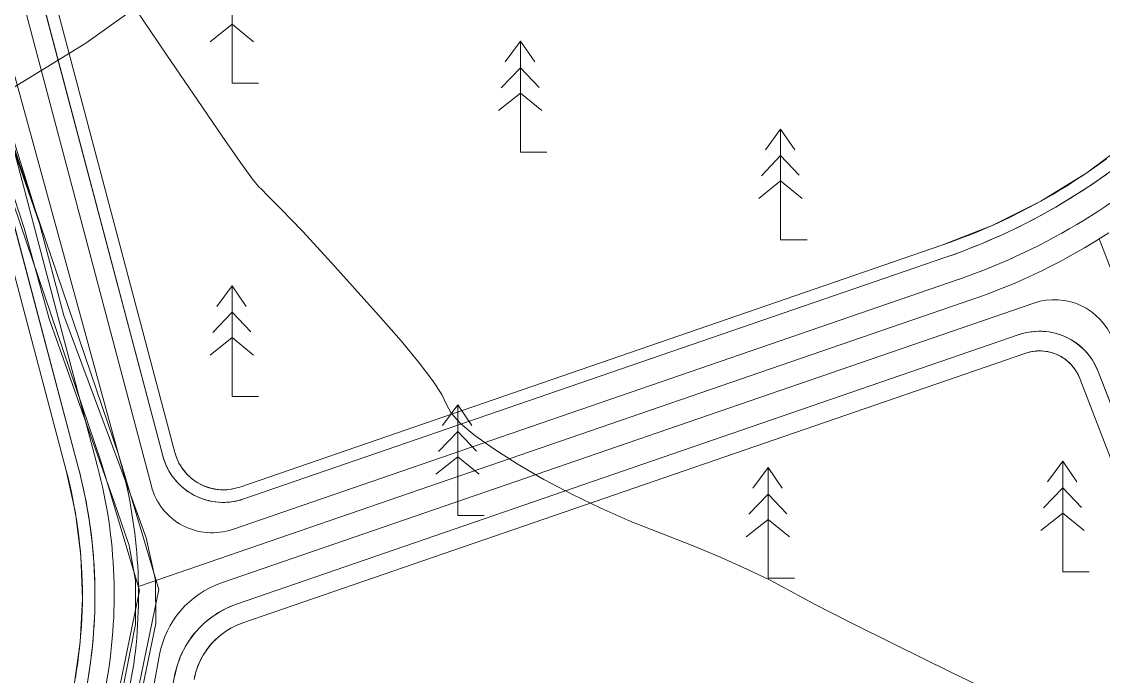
# Model space of a CAD drawing. Header units: metres. Extents: x 533049 to 537618, y 1849954 to 1852676.
# Drawn here: x 534639.9 to 534812.5, y 1851026.8 to 1851131.2 of the extents above; entities that cross this region are included whole.
import ezdxf

# ---------------------------------------------------------------- set-up
doc = ezdxf.new("R2010")
doc.units = ezdxf.units.M
doc.header["$LTSCALE"] = 2
for name, color, linetype, lineweight in [('13', 7, 'Continuous', 13), ('31', 7, 'Continuous', 13), ('50', 7, 'Continuous', 13), ('54', 7, 'Continuous', 13), ('55', 7, 'Continuous', 13), ('57', 7, 'Continuous', 13), ('60', 7, 'Continuous', 13)]:
    doc.layers.add(name, color=color, linetype=linetype, lineweight=lineweight)

msp = doc.modelspace()

# ---------------------------------------------------------------- linework, layer by layer
at = {"layer": '13'}
for p, q in [((534629.05, 1851158.21), (534656.29, 1851058.88)), ((534811.83, 1851096.55), (535051.61, 1850474.15))]:
    msp.add_line(p, q, dxfattribs=at)
for points in [[(534813.37, 1851097.53), (534812.08, 1851096.71), (534810.79, 1851095.91), (534809.48, 1851095.13), (534808.16, 1851094.37), (534806.83, 1851093.63), (534805.49, 1851092.91), (534804.13, 1851092.22), (534802.77, 1851091.54), (534801.4, 1851090.88), (534800.02, 1851090.25), (534798.62, 1851089.63), (534797.22, 1851089.04), (534795.81, 1851088.47), (534794.39, 1851087.92), (534792.96, 1851087.39), (534791.53, 1851086.88), (534658.57, 1851041.09)], [(534656.29, 1851058.88), (534656.53, 1851057.86), (534656.76, 1851056.84), (534656.97, 1851055.81), (534657.18, 1851054.78), (534657.36, 1851053.75), (534657.54, 1851052.72), (534657.7, 1851051.68), (534657.85, 1851050.64), (534657.98, 1851049.6), (534658.11, 1851048.56), (534658.21, 1851047.52), (534658.31, 1851046.48), (534658.39, 1851045.43), (534658.46, 1851044.38), (534658.51, 1851043.34), (534658.55, 1851042.29), (534658.58, 1851041.24), (534658.59, 1851040.19), (534658.59, 1851039.14), (534658.57, 1851038.09), (534658.55, 1851037.05), (534658.5, 1851036), (534658.45, 1851034.95), (534658.38, 1851033.9), (534658.3, 1851032.86), (534658.2, 1851031.81), (534658.09, 1851030.77), (534657.97, 1851029.73), (534657.83, 1851028.69), (534655.42, 1851015.74)]]:
    msp.add_lwpolyline(points, dxfattribs=at)
at = {"layer": '31'}
for points in [[(534789.51, 1851096.55), (534788.12, 1851096.03), (534786.71, 1851095.54), (534674.73, 1851056.96), (534674.29, 1851056.83), (534673.85, 1851056.72), (534673.41, 1851056.63), (534672.96, 1851056.57), (534672.51, 1851056.54), (534672.05, 1851056.53), (534671.6, 1851056.55), (534671.15, 1851056.59), (534670.7, 1851056.66), (534670.26, 1851056.75), (534669.82, 1851056.87), (534669.39, 1851057.01), (534668.97, 1851057.18), (534668.56, 1851057.37), (534668.16, 1851057.58), (534667.77, 1851057.82), (534667.4, 1851058.07), (534667.04, 1851058.35), (534666.7, 1851058.65), (534666.37, 1851058.97), (534666.07, 1851059.3), (534665.78, 1851059.65), (534665.51, 1851060.02), (534665.27, 1851060.4), (534665.04, 1851060.8), (534664.84, 1851061.2), (534664.67, 1851061.62), (534664.52, 1851062.05), (534664.39, 1851062.48), (534642.55, 1851145.04)], [(534816.78, 1851112.29), (534809.85, 1851107.12), (534802.49, 1851102.58), (534794.75, 1851098.71), (534786.71, 1851095.54), (534674.73, 1851056.96), (534674.06, 1851056.77), (534673.39, 1851056.63), (534672.7, 1851056.55), (534672.01, 1851056.53), (534671.32, 1851056.57), (534670.63, 1851056.67), (534669.96, 1851056.83), (534669.3, 1851057.04), (534668.66, 1851057.31), (534668.05, 1851057.64), (534667.47, 1851058.02), (534666.93, 1851058.44), (534666.42, 1851058.91), (534665.96, 1851059.43), (534665.54, 1851059.98), (534665.17, 1851060.57), (534664.85, 1851061.18), (534664.59, 1851061.82), (534664.39, 1851062.48), (534642.55, 1851145.04)], [(534414.4, 1851079.64), (534453.35, 1851107.9), (534466.21, 1851084.34), (534479.08, 1851089.44), (534500.29, 1851096.34), (534509.65, 1851102.85), (534514.9, 1851108.1), (534519.28, 1851123.63), (534528.12, 1851133.22), (534536.14, 1851135.77), (534548.92, 1851136.9), (534561.44, 1851131.58), (534575.28, 1851123.67), (534596.68, 1851113.16), (534609.68, 1851111.62), (534621.49, 1851091.15), (534637.56, 1851095.46), (534647.04, 1851059.62), (534648.51, 1851052.87), (534649.38, 1851046.02), (534649.63, 1851039.12), (534649.28, 1851032.22), (534648.31, 1851025.38)], [(534813.01, 1851109.36), (534811.81, 1851108.48), (534810.59, 1851107.63), (534809.35, 1851106.79), (534808.11, 1851105.97), (534806.85, 1851105.16), (534805.58, 1851104.38), (534804.3, 1851103.62), (534803.01, 1851102.87), (534801.7, 1851102.15), (534800.39, 1851101.45), (534799.06, 1851100.76), (534797.73, 1851100.1), (534796.38, 1851099.46), (534795.03, 1851098.83), (534793.66, 1851098.23), (534792.29, 1851097.65), (534790.91, 1851097.09), (534789.51, 1851096.55)], [(534637.56, 1851095.46), (534647.04, 1851059.62), (534647.34, 1851058.47), (534647.62, 1851057.31), (534647.88, 1851056.15), (534648.12, 1851054.98), (534648.34, 1851053.81), (534648.55, 1851052.64), (534648.74, 1851051.46), (534648.91, 1851050.28), (534649.06, 1851049.1), (534649.2, 1851047.92), (534649.32, 1851046.73), (534649.41, 1851045.54), (534649.49, 1851044.36), (534649.56, 1851043.17), (534649.6, 1851041.98), (534649.63, 1851040.78), (534649.64, 1851039.59), (534649.63, 1851038.4), (534649.6, 1851037.21), (534649.55, 1851036.02), (534649.48, 1851034.83), (534649.4, 1851033.64), (534649.3, 1851032.46), (534649.18, 1851031.27), (534649.04, 1851030.09), (534648.89, 1851028.91), (534648.71, 1851027.73), (534648.52, 1851026.55)]]:
    msp.add_lwpolyline(points, dxfattribs=at)
at = {"layer": '50'}
for points in [[(534667.44, 1851026.25), (534667.67, 1851027.27), (534667.99, 1851028.26), (534668.4, 1851029.22), (534668.9, 1851030.14), (534669.47, 1851031.01), (534670.11, 1851031.83), (534670.83, 1851032.6), (534671.61, 1851033.29), (534672.44, 1851033.91), (534673.33, 1851034.46), (534674.27, 1851034.93), (534675.24, 1851035.31), (534800.1, 1851078.32), (534800.66, 1851078.48), (534801.23, 1851078.6), (534801.81, 1851078.67), (534802.4, 1851078.69), (534802.98, 1851078.66), (534803.56, 1851078.58), (534804.13, 1851078.45), (534804.69, 1851078.27), (534805.23, 1851078.05), (534805.75, 1851077.78), (534806.24, 1851077.47), (534806.71, 1851077.12), (534807.14, 1851076.72), (534807.54, 1851076.3), (534807.9, 1851075.84), (534808.22, 1851075.35), (534808.5, 1851074.83), (534808.73, 1851074.3), (534882.36, 1850883.19)], [(534675.24, 1851035.31), (534800.1, 1851078.32), (534800.44, 1851078.43), (534800.8, 1851078.52), (534801.15, 1851078.59), (534801.51, 1851078.64), (534801.87, 1851078.68), (534802.23, 1851078.69), (534802.6, 1851078.69), (534802.96, 1851078.66), (534803.32, 1851078.62), (534803.68, 1851078.56), (534804.03, 1851078.48), (534804.38, 1851078.38), (534804.72, 1851078.26), (534805.06, 1851078.13), (534805.39, 1851077.97), (534805.71, 1851077.8), (534806.02, 1851077.61), (534806.32, 1851077.41), (534806.61, 1851077.19), (534806.89, 1851076.96), (534807.15, 1851076.71), (534807.41, 1851076.45), (534807.64, 1851076.17), (534807.87, 1851075.89), (534808.07, 1851075.59), (534808.26, 1851075.28), (534808.44, 1851074.96), (534808.59, 1851074.63), (534808.73, 1851074.3), (534882.36, 1850883.19)], [(534667.52, 1851026.67), (534667.63, 1851027.09), (534667.74, 1851027.51), (534667.87, 1851027.92), (534668.02, 1851028.33), (534668.18, 1851028.73), (534668.36, 1851029.12), (534668.55, 1851029.51), (534668.75, 1851029.89), (534668.97, 1851030.26), (534669.2, 1851030.63), (534669.45, 1851030.98), (534669.7, 1851031.33), (534669.97, 1851031.67), (534670.25, 1851032), (534670.55, 1851032.31), (534670.85, 1851032.62), (534671.17, 1851032.91), (534671.5, 1851033.2), (534671.83, 1851033.47), (534672.18, 1851033.73), (534672.53, 1851033.97), (534672.9, 1851034.21), (534673.27, 1851034.43), (534673.65, 1851034.63), (534674.04, 1851034.82), (534674.43, 1851035), (534674.83, 1851035.16), (534675.24, 1851035.31)]]:
    msp.add_lwpolyline(points, dxfattribs=at)
at = {"layer": '54'}
for p, q in [((534636.79, 1851147.25), (534660.64, 1851057.11)), ((534629.77, 1851144.48), (534652.05, 1851060.25)), ((534789.51, 1851090.16), (534673.56, 1851050.22)), ((534801.42, 1851086.32), (534671.8, 1851041.68)), ((534661.94, 1851030.24), (534659.1, 1851015.05))]:
    msp.add_line(p, q, dxfattribs=at)
for centre, radius, start, end in [((534756.95, 1851184.7), 100, 289.006, 314.2951), ((534804.68, 1851076.87), 10, 21.0693, 109.006), ((534574.71, 1851039.79), 80, 349.439, 14.8155), ((534670.31, 1851059.67), 10, 194.8155, 289.006), ((534676.69, 1851027.49), 15, 109.006, 169.439)]:
    msp.add_arc(centre, radius, start, end, dxfattribs=at)
at = {"layer": '55'}
for p, q in [((534640.62, 1851144.53), (534662.45, 1851061.97)), ((534627.83, 1851140.07), (534648.98, 1851060.13)), ((534787.36, 1851093.65), (534675.38, 1851055.07)), ((534799.08, 1851081.29), (534674.22, 1851038.28)), ((534885.29, 1850884.32), (534811.66, 1851075.43)), ((534664.35, 1851026.85), (534662.05, 1851014.5))]:
    msp.add_line(p, q, dxfattribs=at)
for points in [[(534674.22, 1851038.28), (534799.08, 1851081.29), (534799.58, 1851081.45), (534800.09, 1851081.58), (534800.61, 1851081.68), (534801.13, 1851081.76), (534801.66, 1851081.81), (534802.19, 1851081.83), (534802.72, 1851081.82), (534803.25, 1851081.79), (534803.77, 1851081.73), (534804.29, 1851081.64), (534804.81, 1851081.52), (534805.32, 1851081.37), (534805.82, 1851081.2), (534806.31, 1851081.01), (534806.79, 1851080.78), (534807.26, 1851080.53), (534807.71, 1851080.26), (534808.15, 1851079.97), (534808.57, 1851079.65), (534808.98, 1851079.3), (534809.36, 1851078.94), (534809.73, 1851078.56), (534810.07, 1851078.16), (534810.4, 1851077.74), (534810.7, 1851077.31), (534810.98, 1851076.86), (534811.23, 1851076.39), (534811.46, 1851075.92), (534811.66, 1851075.43), (534885.29, 1850884.32)], [(534664.22, 1851026.16), (534664.35, 1851026.85), (534664.46, 1851027.38), (534664.59, 1851027.91), (534664.74, 1851028.44), (534664.91, 1851028.95), (534665.1, 1851029.47), (534665.3, 1851029.97), (534665.52, 1851030.47), (534665.76, 1851030.96), (534666.02, 1851031.44), (534666.3, 1851031.91), (534666.59, 1851032.37), (534666.9, 1851032.82), (534667.22, 1851033.26), (534667.57, 1851033.69), (534667.92, 1851034.1), (534668.29, 1851034.5), (534668.68, 1851034.88), (534669.08, 1851035.26), (534669.49, 1851035.61), (534669.92, 1851035.96), (534670.35, 1851036.28), (534670.8, 1851036.59), (534671.26, 1851036.89), (534671.73, 1851037.16), (534672.21, 1851037.42), (534672.7, 1851037.66), (534673.2, 1851037.89), (534673.7, 1851038.09), (534674.22, 1851038.28)]]:
    msp.add_lwpolyline(points, dxfattribs=at)
for centre, radius, start, end in [((534754.8, 1851188.19), 100, 289.006, 314.2951), ((534802.33, 1851071.83), 10, 21.0693, 109.006), ((534672.12, 1851064.52), 10, 194.8155, 289.006), ((534571.64, 1851039.67), 80, 349.439, 14.8155), ((534679.1, 1851024.09), 15, 109.006, 169.439)]:
    msp.add_arc(centre, radius, start, end, dxfattribs=at)
at = {"layer": '57'}
for p, q in [((534673.51, 1851139.09), (534673.51, 1851121.42)), ((534670.03, 1851128.03), (534673.51, 1851130.81)), ((534676.92, 1851128.03), (534673.51, 1851130.81)), ((534719.51, 1851128.09), (534719.51, 1851110.42)), ((534716.45, 1851120.65), (534719.51, 1851123.85)), ((534722.49, 1851120.72), (534719.51, 1851123.85)), ((534673.51, 1851121.42), (534677.72, 1851121.42)), ((534716.03, 1851117.03), (534719.51, 1851119.81)), ((534722.92, 1851117.03), (534719.51, 1851119.81)), ((534761.01, 1851114.09), (534761.01, 1851096.42)), ((534719.51, 1851110.42), (534723.72, 1851110.42)), ((534757.95, 1851106.65), (534761.01, 1851109.85)), ((534763.99, 1851106.72), (534761.01, 1851109.85)), ((534757.53, 1851103.03), (534761.01, 1851105.81)), ((534764.42, 1851103.03), (534761.01, 1851105.81)), ((534761.01, 1851096.42), (534765.22, 1851096.42)), ((534673.51, 1851089.09), (534673.51, 1851071.42)), ((534670.45, 1851081.65), (534673.51, 1851084.85)), ((534676.49, 1851081.72), (534673.51, 1851084.85)), ((534670.03, 1851078.03), (534673.51, 1851080.81)), ((534676.92, 1851078.03), (534673.51, 1851080.81)), ((534673.51, 1851071.42), (534677.72, 1851071.42)), ((534709.51, 1851070.09), (534709.51, 1851052.42)), ((534706.45, 1851062.65), (534709.51, 1851065.85)), ((534712.49, 1851062.72), (534709.51, 1851065.85)), ((534706.03, 1851059.03), (534709.51, 1851061.81)), ((534712.92, 1851059.03), (534709.51, 1851061.81)), ((534806.01, 1851061.09), (534806.01, 1851043.42)), ((534759.01, 1851060.09), (534759.01, 1851042.42)), ((534755.95, 1851052.65), (534759.01, 1851055.85)), ((534761.99, 1851052.72), (534759.01, 1851055.85)), ((534802.95, 1851053.65), (534806.01, 1851056.85)), ((534808.99, 1851053.72), (534806.01, 1851056.85)), ((534709.51, 1851052.42), (534713.72, 1851052.42)), ((534802.53, 1851050.03), (534806.01, 1851052.81)), ((534809.42, 1851050.03), (534806.01, 1851052.81)), ((534755.53, 1851049.03), (534759.01, 1851051.81)), ((534762.42, 1851049.03), (534759.01, 1851051.81)), ((534759.01, 1851042.42), (534763.22, 1851042.42)), ((534806.01, 1851043.42), (534810.22, 1851043.42))]:
    msp.add_line(p, q, dxfattribs=at)
for points in [[(534657.12, 1851014.69), (534661.35, 1851035.21), (534661.32, 1851042.1), (534659.83, 1851048.87), (534657.29, 1851055.79), (534646.66, 1851084.32), (534642.81, 1851099.04), (534635.8, 1851119.05), (534628.5, 1851137.65), (534623.79, 1851149.63), (534636.97, 1851156.73), (534650.14, 1851163.83), (534675.58, 1851180.62), (534680.97, 1851184.18), (534704.21, 1851201.88), (534732.31, 1851223.29), (534760.42, 1851244.7), (534784.6, 1851258.29), (534799.93, 1851258.77), (534813.95, 1851259.54)], [(534818.27, 1851170.87), (534804.66, 1851204.48), (534793.84, 1851209.12), (534783.89, 1851211.87), (534768.46, 1851211.87), (534757.83, 1851209.12), (534748.78, 1851202.34), (534730.9, 1851187.5), (534719.12, 1851177.9), (534701.24, 1851163.93), (534681.18, 1851149.96), (534650.16, 1851127.77), (534636.09, 1851119.19), (534638.31, 1851113.42), (534642.81, 1851099.04), (534646.66, 1851084.32), (534657.29, 1851055.79), (534659.83, 1851048.87), (534661.32, 1851042.1), (534661.35, 1851035.21)], [(534677.72, 1851121.42), (534673.51, 1851121.42), (534673.51, 1851139.09)], [(534658.2, 1851133.09), (534663.12, 1851125.89), (534668.03, 1851118.66), (534671.94, 1851112.95), (534674.86, 1851108.75), (534676.79, 1851106.07), (534677.73, 1851104.91), (534678.29, 1851104.38), (534679.08, 1851103.6), (534680.12, 1851102.55), (534681.4, 1851101.26), (534682.91, 1851099.7), (534684.78, 1851097.74), (534687.11, 1851095.23), (534689.9, 1851092.17), (534693.16, 1851088.56), (534696.88, 1851084.4), (534700.47, 1851080.28), (534703.35, 1851076.79), (534705.51, 1851073.94), (534706.96, 1851071.73), (534707.69, 1851070.15), (534708.45, 1851068.77), (534709.95, 1851067.12), (534712.22, 1851065.22), (534715.24, 1851063.07), (534719.01, 1851060.66), (534723.26, 1851058.18), (534727.69, 1851055.83), (534732.32, 1851053.59), (534737.14, 1851051.48), (534742.15, 1851049.49), (534747.06, 1851047.58), (534751.55, 1851045.71), (534755.64, 1851043.88), (534759.33, 1851042.09), (534762.6, 1851040.35), (534766.5, 1851038.25), (534772.04, 1851035.41), (534779.22, 1851031.83), (534788.05, 1851027.51), (534798.51, 1851022.44)], [(534670.03, 1851128.03), (534673.51, 1851130.81), (534676.92, 1851128.03)], [(534717.09, 1851124.8), (534719.51, 1851128.09), (534721.78, 1851124.8)], [(534717.09, 1851124.8), (534719.51, 1851128.09), (534721.78, 1851124.8)], [(534723.72, 1851110.42), (534719.51, 1851110.42), (534719.51, 1851128.09)], [(534716.45, 1851120.65), (534719.51, 1851123.85), (534722.49, 1851120.72)], [(534716.03, 1851117.03), (534719.51, 1851119.81), (534722.92, 1851117.03)], [(534637.51, 1851114.7), (534655.45, 1851061.99), (534661.85, 1851040.62), (534656.25, 1851013.55)], [(534634.67, 1851113.74), (534652.59, 1851061.08), (534658.75, 1851040.49), (534653.26, 1851013.83)], [(534654.25, 1851015.36), (534658.13, 1851035.03), (534658.13, 1851042.07), (534657.07, 1851047.66), (534654.65, 1851054.78), (534644.34, 1851083.81), (534640.33, 1851098.27), (534635.64, 1851112.62)], [(534758.59, 1851110.8), (534761.01, 1851114.09), (534763.28, 1851110.8)], [(534758.59, 1851110.8), (534761.01, 1851114.09), (534763.28, 1851110.8)], [(534765.22, 1851096.42), (534761.01, 1851096.42), (534761.01, 1851114.09)], [(534757.95, 1851106.65), (534761.01, 1851109.85), (534763.99, 1851106.72)], [(534757.53, 1851103.03), (534761.01, 1851105.81), (534764.42, 1851103.03)], [(534671.09, 1851085.8), (534673.51, 1851089.09), (534675.78, 1851085.8)], [(534671.09, 1851085.8), (534673.51, 1851089.09), (534675.78, 1851085.8)], [(534677.72, 1851071.42), (534673.51, 1851071.42), (534673.51, 1851089.09)], [(534670.45, 1851081.65), (534673.51, 1851084.85), (534676.49, 1851081.72)], [(534670.03, 1851078.03), (534673.51, 1851080.81), (534676.92, 1851078.03)], [(534707.09, 1851066.8), (534709.51, 1851070.09), (534711.78, 1851066.8)], [(534707.09, 1851066.8), (534709.51, 1851070.09), (534711.78, 1851066.8)], [(534713.72, 1851052.42), (534709.51, 1851052.42), (534709.51, 1851070.09)], [(534706.45, 1851062.65), (534709.51, 1851065.85), (534712.49, 1851062.72)], [(534655.45, 1851061.99), (534661.85, 1851040.62), (534656.25, 1851013.55)], [(534706.03, 1851059.03), (534709.51, 1851061.81), (534712.92, 1851059.03)], [(534803.59, 1851057.8), (534806.01, 1851061.09), (534808.28, 1851057.8)], [(534803.59, 1851057.8), (534806.01, 1851061.09), (534808.28, 1851057.8)], [(534810.22, 1851043.42), (534806.01, 1851043.42), (534806.01, 1851061.09)], [(534756.59, 1851056.8), (534759.01, 1851060.09), (534761.28, 1851056.8)], [(534756.59, 1851056.8), (534759.01, 1851060.09), (534761.28, 1851056.8)], [(534763.22, 1851042.42), (534759.01, 1851042.42), (534759.01, 1851060.09)], [(534755.95, 1851052.65), (534759.01, 1851055.85), (534761.99, 1851052.72)], [(534802.95, 1851053.65), (534806.01, 1851056.85), (534808.99, 1851053.72)], [(534802.53, 1851050.03), (534806.01, 1851052.81), (534809.42, 1851050.03)], [(534755.53, 1851049.03), (534759.01, 1851051.81), (534762.42, 1851049.03)], [(534661.35, 1851035.21), (534657.12, 1851014.69)]]:
    msp.add_lwpolyline(points, dxfattribs=at)
at = {"layer": '60'}
for points in [[(534790.22, 1851094.68), (534788.8, 1851094.15), (534787.36, 1851093.65), (534675.38, 1851055.07), (534674.84, 1851054.9), (534674.29, 1851054.77), (534673.73, 1851054.66), (534673.17, 1851054.58), (534672.6, 1851054.54), (534672.04, 1851054.53), (534671.47, 1851054.55), (534670.91, 1851054.6), (534670.35, 1851054.69), (534669.79, 1851054.8), (534669.24, 1851054.95), (534668.71, 1851055.13), (534668.18, 1851055.34), (534667.66, 1851055.58), (534667.16, 1851055.84), (534666.68, 1851056.14), (534666.21, 1851056.46), (534665.77, 1851056.81), (534665.34, 1851057.18), (534664.93, 1851057.58), (534664.55, 1851057.99), (534664.19, 1851058.43), (534663.86, 1851058.89), (534663.55, 1851059.37), (534663.28, 1851059.86), (534663.03, 1851060.37), (534662.8, 1851060.89), (534662.61, 1851061.43), (534662.45, 1851061.97), (534640.62, 1851144.53)], [(534812.97, 1851106.86), (534811.73, 1851105.98), (534810.47, 1851105.12), (534809.2, 1851104.29), (534807.91, 1851103.47), (534806.62, 1851102.67), (534805.31, 1851101.89), (534803.99, 1851101.13), (534802.66, 1851100.39), (534801.32, 1851099.68), (534799.97, 1851098.98), (534798.6, 1851098.3), (534797.23, 1851097.64), (534795.85, 1851097.01), (534794.45, 1851096.39), (534793.05, 1851095.8), (534791.64, 1851095.23), (534790.22, 1851094.68)], [(534638.98, 1851097.91), (534648.98, 1851060.13), (534649.28, 1851058.95), (534649.56, 1851057.76), (534649.83, 1851056.57), (534650.08, 1851055.37), (534650.31, 1851054.17), (534650.52, 1851052.97), (534650.72, 1851051.76), (534650.89, 1851050.55), (534651.05, 1851049.34), (534651.19, 1851048.13), (534651.31, 1851046.91), (534651.41, 1851045.69), (534651.49, 1851044.48), (534651.56, 1851043.26), (534651.6, 1851042.03), (534651.63, 1851040.81), (534651.64, 1851039.59), (534651.62, 1851038.37), (534651.6, 1851037.15), (534651.55, 1851035.93), (534651.48, 1851034.71), (534651.4, 1851033.49), (534651.29, 1851032.27), (534651.17, 1851031.06), (534651.03, 1851029.84), (534650.87, 1851028.63), (534650.69, 1851027.42), (534650.5, 1851026.22)]]:
    msp.add_lwpolyline(points, dxfattribs=at)

doc.saveas('drawing.dxf')
